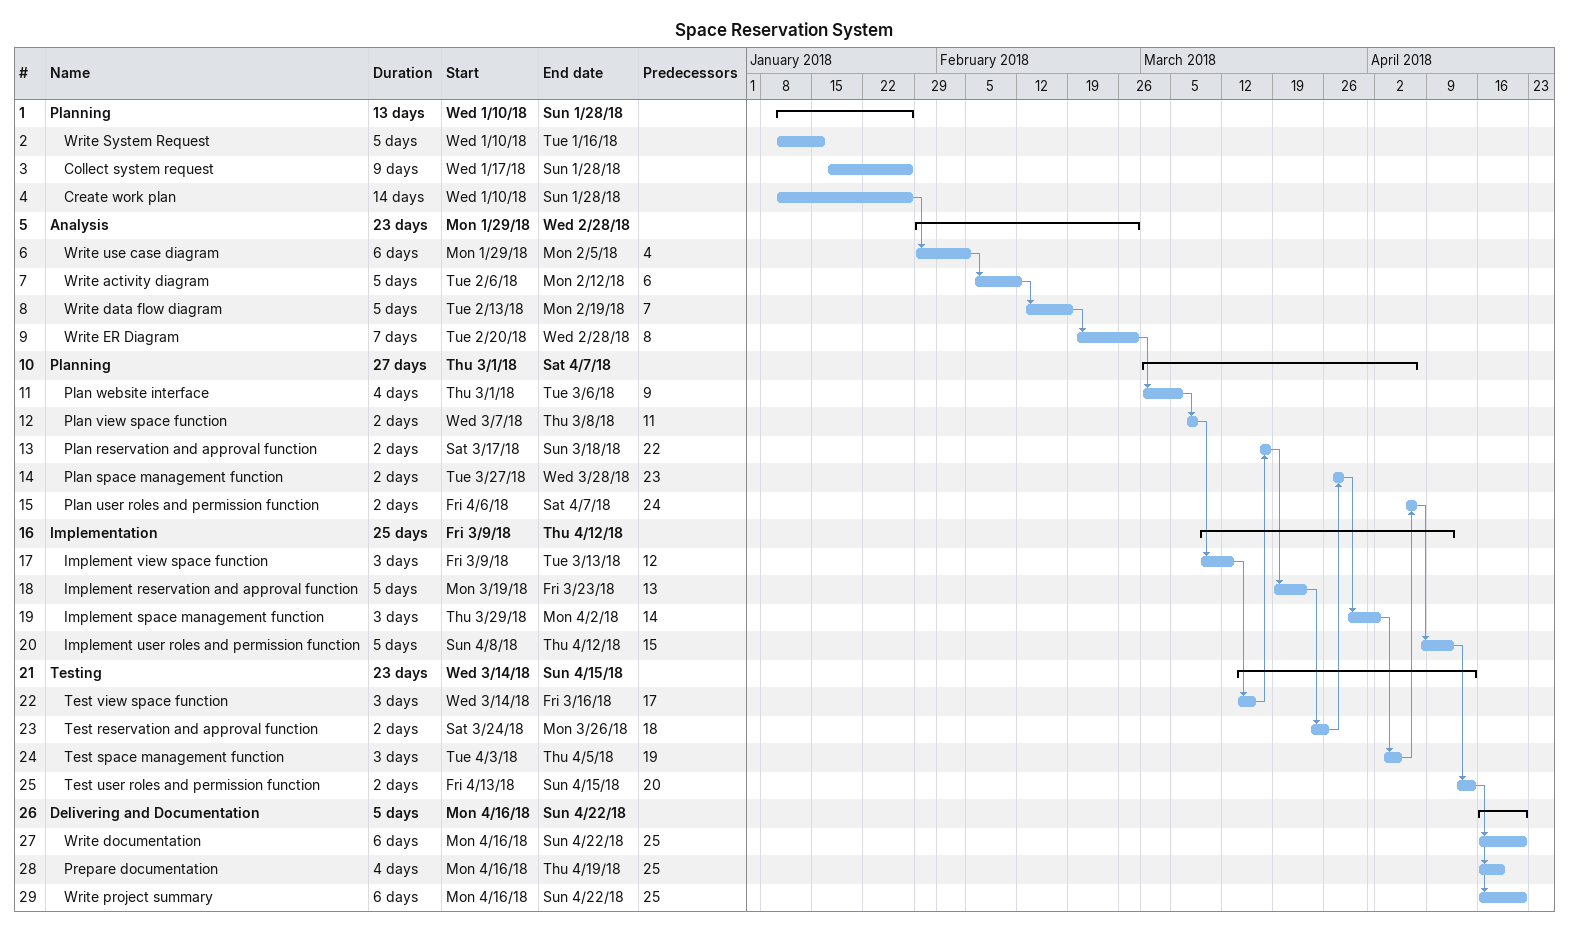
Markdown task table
Space Reservation System

| ID | Level | Task | Duration | Start | Finish | Predecessors |
|---|---|---|---|---|---|---|
| 1 | 1 | **Planning** | 13d | 2018-01-10 | 2018-01-28 |  |
| 2 | 2 | Write System Request | 5d | 2018-01-10 | 2018-01-16 |  |
| 3 | 2 | Collect system request | 9d | 2018-01-17 | 2018-01-28 |  |
| 4 | 2 | Create work plan | 14d | 2018-01-10 | 2018-01-28 |  |
| 5 | 1 | **Analysis** | 23d | 2018-01-29 | 2018-02-28 |  |
| 6 | 2 | Write use case diagram | 6d | 2018-01-29 | 2018-02-05 | 4 |
| 7 | 2 | Write activity diagram | 5d | 2018-02-06 | 2018-02-12 | 6 |
| 8 | 2 | Write data flow diagram | 5d | 2018-02-13 | 2018-02-19 | 7 |
| 9 | 2 | Write ER Diagram | 7d | 2018-02-20 | 2018-02-28 | 8 |
| 10 | 1 | **Planning** | 27d | 2018-03-01 | 2018-04-07 |  |
| 11 | 2 | Plan website interface | 4d | 2018-03-01 | 2018-03-06 | 9 |
| 12 | 2 | Plan view space function | 2d | 2018-03-07 | 2018-03-08 | 11 |
| 13 | 2 | Plan reservation and approval function | 2d | 2018-03-17 | 2018-03-18 | 22 |
| 14 | 2 | Plan space management function | 2d | 2018-03-27 | 2018-03-28 | 23 |
| 15 | 2 | Plan user roles and permission function | 2d | 2018-04-06 | 2018-04-07 | 24 |
| 16 | 1 | **Implementation** | 25d | 2018-03-09 | 2018-04-12 |  |
| 17 | 2 | Implement view space function | 3d | 2018-03-09 | 2018-03-13 | 12 |
| 18 | 2 | Implement reservation and approval function | 5d | 2018-03-19 | 2018-03-23 | 13 |
| 19 | 2 | Implement space management function | 3d | 2018-03-29 | 2018-04-02 | 14 |
| 20 | 2 | Implement user roles and permission function | 5d | 2018-04-08 | 2018-04-12 | 15 |
| 21 | 1 | **Testing** | 23d | 2018-03-14 | 2018-04-15 |  |
| 22 | 2 | Test view space function | 3d | 2018-03-14 | 2018-03-16 | 17 |
| 23 | 2 | Test reservation and approval function | 2d | 2018-03-24 | 2018-03-26 | 18 |
| 24 | 2 | Test space management function | 3d | 2018-04-03 | 2018-04-05 | 19 |
| 25 | 2 | Test user roles and permission function | 2d | 2018-04-13 | 2018-04-15 | 20 |
| 26 | 1 | **Delivering and Documentation** | 5d | 2018-04-16 | 2018-04-22 |  |
| 27 | 2 | Write documentation | 6d | 2018-04-16 | 2018-04-22 | 25 |
| 28 | 2 | Prepare documentation | 4d | 2018-04-16 | 2018-04-19 | 25 |
| 29 | 2 | Write project summary | 6d | 2018-04-16 | 2018-04-22 | 25 |
